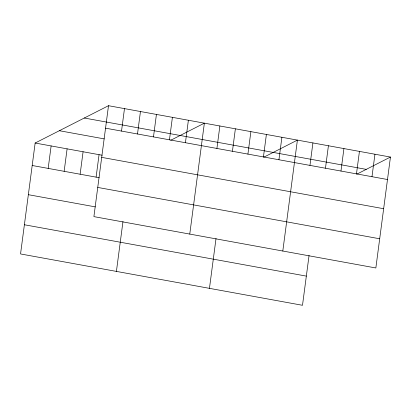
<?xml version="1.0" encoding="UTF-8"?>
<svg xmlns="http://www.w3.org/2000/svg" width="411" height="411" viewBox="0 0 411 411"><rect width="100%" height="100%" fill="white"/><g stroke="black" fill="none" stroke-linecap="round" stroke-linejoin="round"><path stroke-width="0.62" d="M108.504 105.704L93.898 216.623L375.849 267.972L390.45 157.053L108.504 105.704L35.151 143.028L20.55 253.947L302.496 305.296L309.062 255.431M48.174 168.407L51.128 145.941M64.147 171.315L67.106 148.849M80.124 174.228L83.084 151.757M96.102 177.136L99.061 154.67M121.522 131.078L124.482 108.612M116.411 271.404L122.976 221.544M137.5 133.991L140.454 111.525M153.478 136.899L156.432 114.433M169.45 139.812L172.409 117.341M185.428 142.72L188.387 120.253M189.764 234.08L204.365 123.161L170.74 140.274M216.916 148.453L219.87 125.987M209.456 288.352L216.022 238.488M232.421 151.279L235.38 128.813M247.925 154.104L250.885 131.633M263.436 156.925L266.395 134.459M278.941 159.751L281.9 137.284M282.804 251.029L297.405 140.11L263.78 157.218M309.956 165.397L312.915 142.93M325.466 168.222L328.42 145.756M340.971 171.048L343.93 148.582M356.476 173.874L359.435 151.402M371.986 176.694L374.945 154.228M356.825 174.166L390.45 157.053M84.296 118.019L366.242 169.368M105.545 128.17L387.491 179.52M59.359 130.713L104.214 138.882M35.151 143.028L102.134 155.23M101.702 157.362L383.648 208.711M32.197 165.494L99.174 177.696M97.741 187.431L379.692 238.781M28.354 194.686L95.331 206.882M24.393 224.76L306.339 276.11"/></g></svg>
